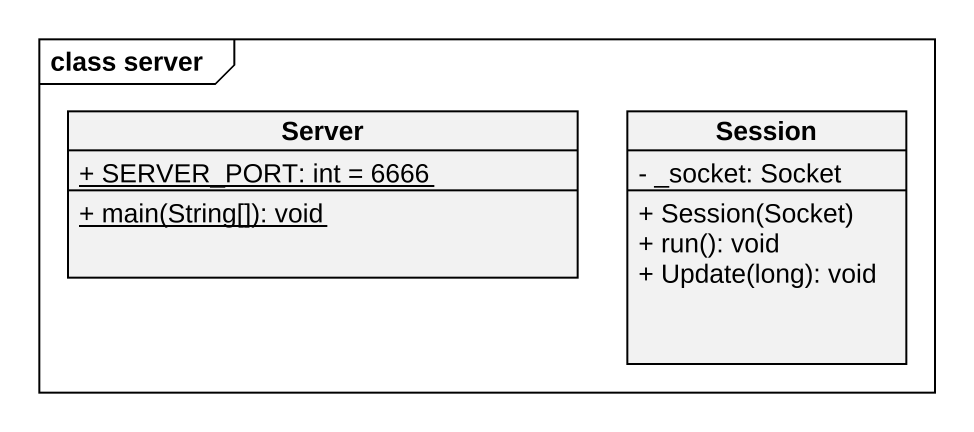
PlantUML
@startuml
mainframe class server
hide circle
hide empty members
skinparam classAttributeIconSize 0
class Server {
  {static} + SERVER_PORT: int = 6666
  {static} + main(String[]): void
}
class Session {
  - _socket: Socket
  + Session(Socket)
  + run(): void
  + Update(long): void
}
@enduml
